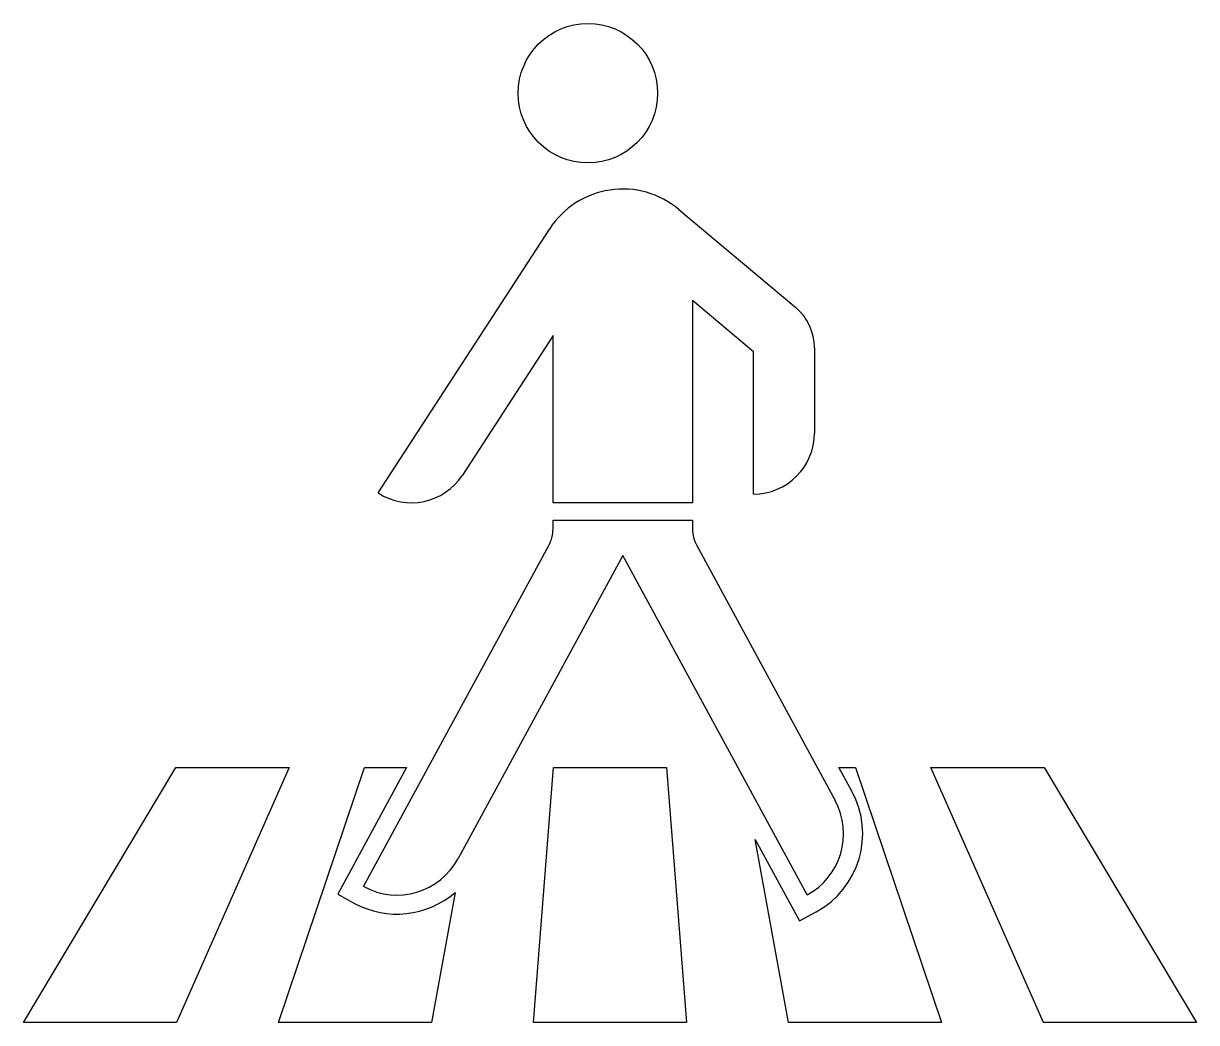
# Model space of a CAD drawing. Extents: x -230 to 230, y 115 to 507.
import ezdxf

# ---------------------------------------------------------------- set-up
doc = ezdxf.new("R2010")
doc.units = 0
doc.header["$LTSCALE"] = 25
doc.linetypes.add('AUSGEZOGEN', pattern=[0])
doc.layers.get('0').update_dxf_attribs({"linetype": 'AUSGEZOGEN'})

msp = doc.modelspace()

# ---------------------------------------------------------------- linework, layer by layer
for p, q in [((26.96, 433.76), (72.84, 395.26)), ((-90.92, 322.61), (-23.65, 426.19)), ((32.33, 398.03), (32.33, 318.75)), ((56.25, 377.96), (32.33, 398.03)), ((-22.33, 384.31), (-57.84, 329.64)), ((-22.33, 318.75), (-22.33, 384.31)), ((56.25, 322.17), (56.25, 377.96)), ((80.17, 379.55), (80.17, 346.08)), ((32.33, 318.75), (-22.33, 318.75)), ((-22.33, 308.55), (-22.33, 311.92)), ((-22.33, 311.92), (32.33, 311.92)), ((32.33, 311.92), (32.33, 308.55)), ((-96.6, 168.31), (-23.99, 302.03)), ((33.99, 302.03), (88.27, 202.06)), ((5, 298.14), (-59.53, 179.29)), ((77.29, 165), (5, 298.14)), ((-230, 115), (-170.26, 215)), ((-170.26, 215), (-125.84, 215)), ((-125.84, 215), (-170, 115)), ((-130, 115), (-96.23, 215)), ((-79.78, 215), (-106.77, 165.3)), ((-96.23, 215), (-79.78, 215)), ((-30, 115), (-22.21, 215)), ((-22.21, 215), (22.21, 215)), ((22.21, 215), (30, 115)), ((94.86, 205.64), (89.78, 215)), ((89.78, 215), (96.23, 215)), ((96.23, 215), (130, 115)), ((170, 115), (125.84, 215)), ((125.84, 215), (170.26, 215)), ((170.26, 215), (230, 115)), ((70, 115), (56.96, 186.73)), ((56.96, 186.73), (74.28, 154.83)), ((-60.72, 166.02), (-70, 115)), ((-106.77, 165.3), (-100.17, 161.72)), ((74.28, 154.83), (80.87, 158.41)), ((-170, 115), (-230, 115)), ((-70, 115), (-130, 115)), ((30, 115), (-30, 115)), ((130, 115), (70, 115)), ((230, 115), (170, 115))]:
    msp.add_line(p, q)
msp.add_circle((-8.67, 479.33), 27.33)
for centre, radius, start, end in [((5, 407.58), 34.17, 50, 147), ((59.67, 379.55), 20.5, 0, 50), ((56.25, 346.08), 23.92, 270, 360), ((-77.9, 342.67), 23.92, 237, 327), ((-36, 308.55), 13.67, 331.5, 360), ((46, 308.55), 13.67, 180, 208.5), ((64.25, 189.02), 34.83, 298.5, 388.5), ((64.25, 189.02), 27.33, 298.5, 388.5), ((-83.55, 192.33), 27.33, 241.5, 331.5), ((-83.55, 192.33), 34.83, 241.5, 310.9506)]:
    msp.add_arc(centre, radius, start, end)

doc.saveas('drawing.dxf')
